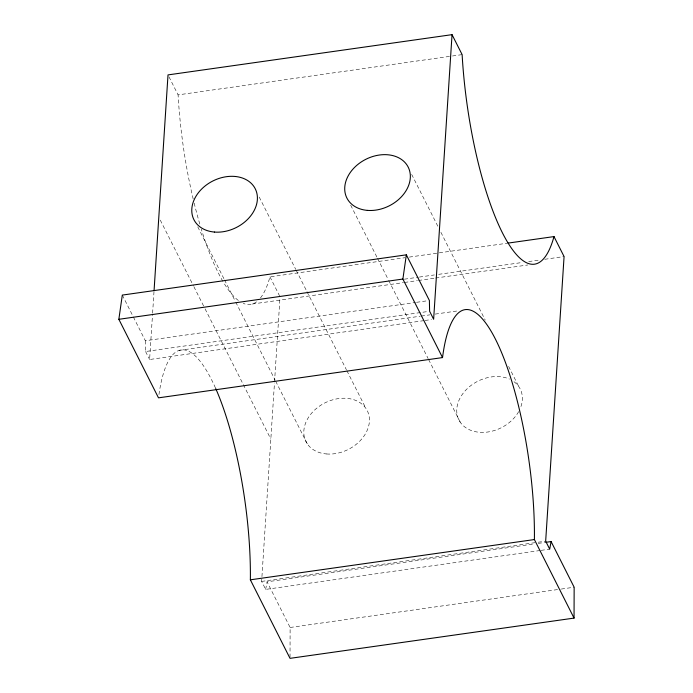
<?xml version="1.0" encoding="UTF-8"?>
<svg xmlns="http://www.w3.org/2000/svg" width="693" height="693" viewBox="0 0 693 693"><rect width="100%" height="100%" fill="white"/><g stroke="black" fill="none" stroke-linecap="round" stroke-linejoin="round"><path stroke-width="0.52" stroke-dasharray="3.46 2.6" d="M290.02 657.285L290.116 627.477L267.065 581.817L533.948 543.996M423.995 320.625L149.61 359.511L152.538 314.232M152.607 313.158L154.002 291.597M540.055 550.519L265.67 589.405L261.633 581.418L274.463 383.056M274.532 381.973L279.972 297.886M265.67 589.405L267.065 581.817M168.971 76.81L178.092 94.872L451.403 56.133M452.477 55.986L462.127 54.617M260.455 297.955A166.926 44.352 81.9 0 0 269.958 276.845L405.007 257.701M409.294 257.094L438.236 252.997M439.31 252.841L506.834 243.269M404.374 279.192L418.303 277.217M419.378 277.061L434.381 274.939M438.669 274.333L522.271 262.482M528.698 261.564L539.423 260.048M544.776 259.286L564.076 256.557M252.365 304.019L403.491 282.597M404.556 282.449L417.42 280.622M418.494 280.474L434.572 278.196M435.646 278.04L527.823 264.977M133.359 316.97L145.357 340.748L415.462 302.469M416.536 302.313L428.326 300.641M145.357 340.748L145.573 351.524L427.46 311.573M179.037 350.398L420.192 316.216M421.266 316.069L429.842 314.856M435.204 314.094L458.783 310.75M425.06 320.469L431.496 319.56M261.633 581.418L537.092 542.376M538.166 542.229L545.668 541.164M538.236 543.39L544.672 542.48M541.129 550.363L549.696 549.151M290.116 627.477L560.221 589.197M561.287 589.05L574.15 587.222M411.677 174.428L438.47 227.486M440.904 232.311L485.23 320.114M508.61 366.424L518.832 386.685M350.693 205.189L377.001 257.285M377.486 258.255L388.201 279.478M388.686 280.44L428.144 358.593M428.629 359.554L460.291 422.271M259.225 197.063L295.755 269.43M296.24 270.391L306.471 290.653M306.956 291.614L346.413 369.767M346.898 370.729L365.895 408.359M269.958 276.845L279.556 295.859M197.756 226.862L224.056 278.967M224.541 279.929L235.256 301.152M235.75 302.122L275.199 380.266M275.684 381.237L307.346 443.944M160.274 220.105L193.39 285.707M193.875 286.677L204.591 307.9M205.085 308.861L270.833 439.111M122.306 295.088L132.874 316.017M145.573 351.524L149.61 359.511M256.557 301.819A166.926 44.352 81.9 0 1 243.226 303.352M238.392 300.493A166.926 44.352 81.9 0 1 223.38 282.198M222.877 281.349A166.926 44.352 81.9 0 1 201.299 229.08M199.783 224.012A166.926 44.352 81.9 0 1 194.17 203.11M193.174 198.969A166.926 44.352 81.9 0 1 178.092 94.872M513.998 381.713A34.338 26.048 -26.8 0 1 520.755 407.12M518.676 411.616A34.338 26.048 -26.8 0 1 472.756 431.02A34.338 26.048 -26.8 0 1 462.378 394.282A34.338 26.048 -26.8 0 1 509.485 379.097M158.948 394.525A157.961 41.97 81.9 0 1 215.714 388.53M326.42 453.958A34.338 26.048 -26.8 0 0 368.737 414.535A34.338 26.048 -26.8 0 0 314.709 409.961A34.338 26.048 -26.8 0 0 326.42 453.958"/><path stroke-width="1.04" d="M215.714 388.53A157.961 41.97 81.9 0 1 250.364 579.816L290.02 658.35L574.047 618.095L574.15 587.222L551.1 541.562L545.737 542.324M154.071 290.514L168.009 74.905L452.044 34.65L462.127 54.617A166.926 44.352 81.9 0 0 502.416 232.822A166.926 44.352 81.9 0 0 553.993 236.59L564.076 256.557L545.668 541.164L549.696 549.151L551.1 541.562M452.044 34.65L433.636 319.256L429.608 311.27L429.391 300.493L406.341 254.833L122.306 295.088L118.849 319.3L158.498 397.843L442.532 357.588A157.961 41.97 81.9 0 1 495.53 339.319A157.961 41.97 81.9 0 1 534.398 539.552L574.047 618.095M442.532 357.588L402.884 279.045L406.341 254.833M507.9 243.122L553.993 236.59M118.849 319.3L402.884 279.045M250.364 579.816L534.398 539.552M214.388 232.051A34.338 26.048 -26.8 0 0 256.713 192.628A34.338 26.048 -26.8 0 0 202.677 188.054A34.338 26.048 -26.8 0 0 214.388 232.051M367.333 210.377A34.338 26.048 -26.8 0 0 409.65 170.954A34.338 26.048 -26.8 0 0 355.622 166.381A34.338 26.048 -26.8 0 0 367.333 210.377"/></g></svg>
